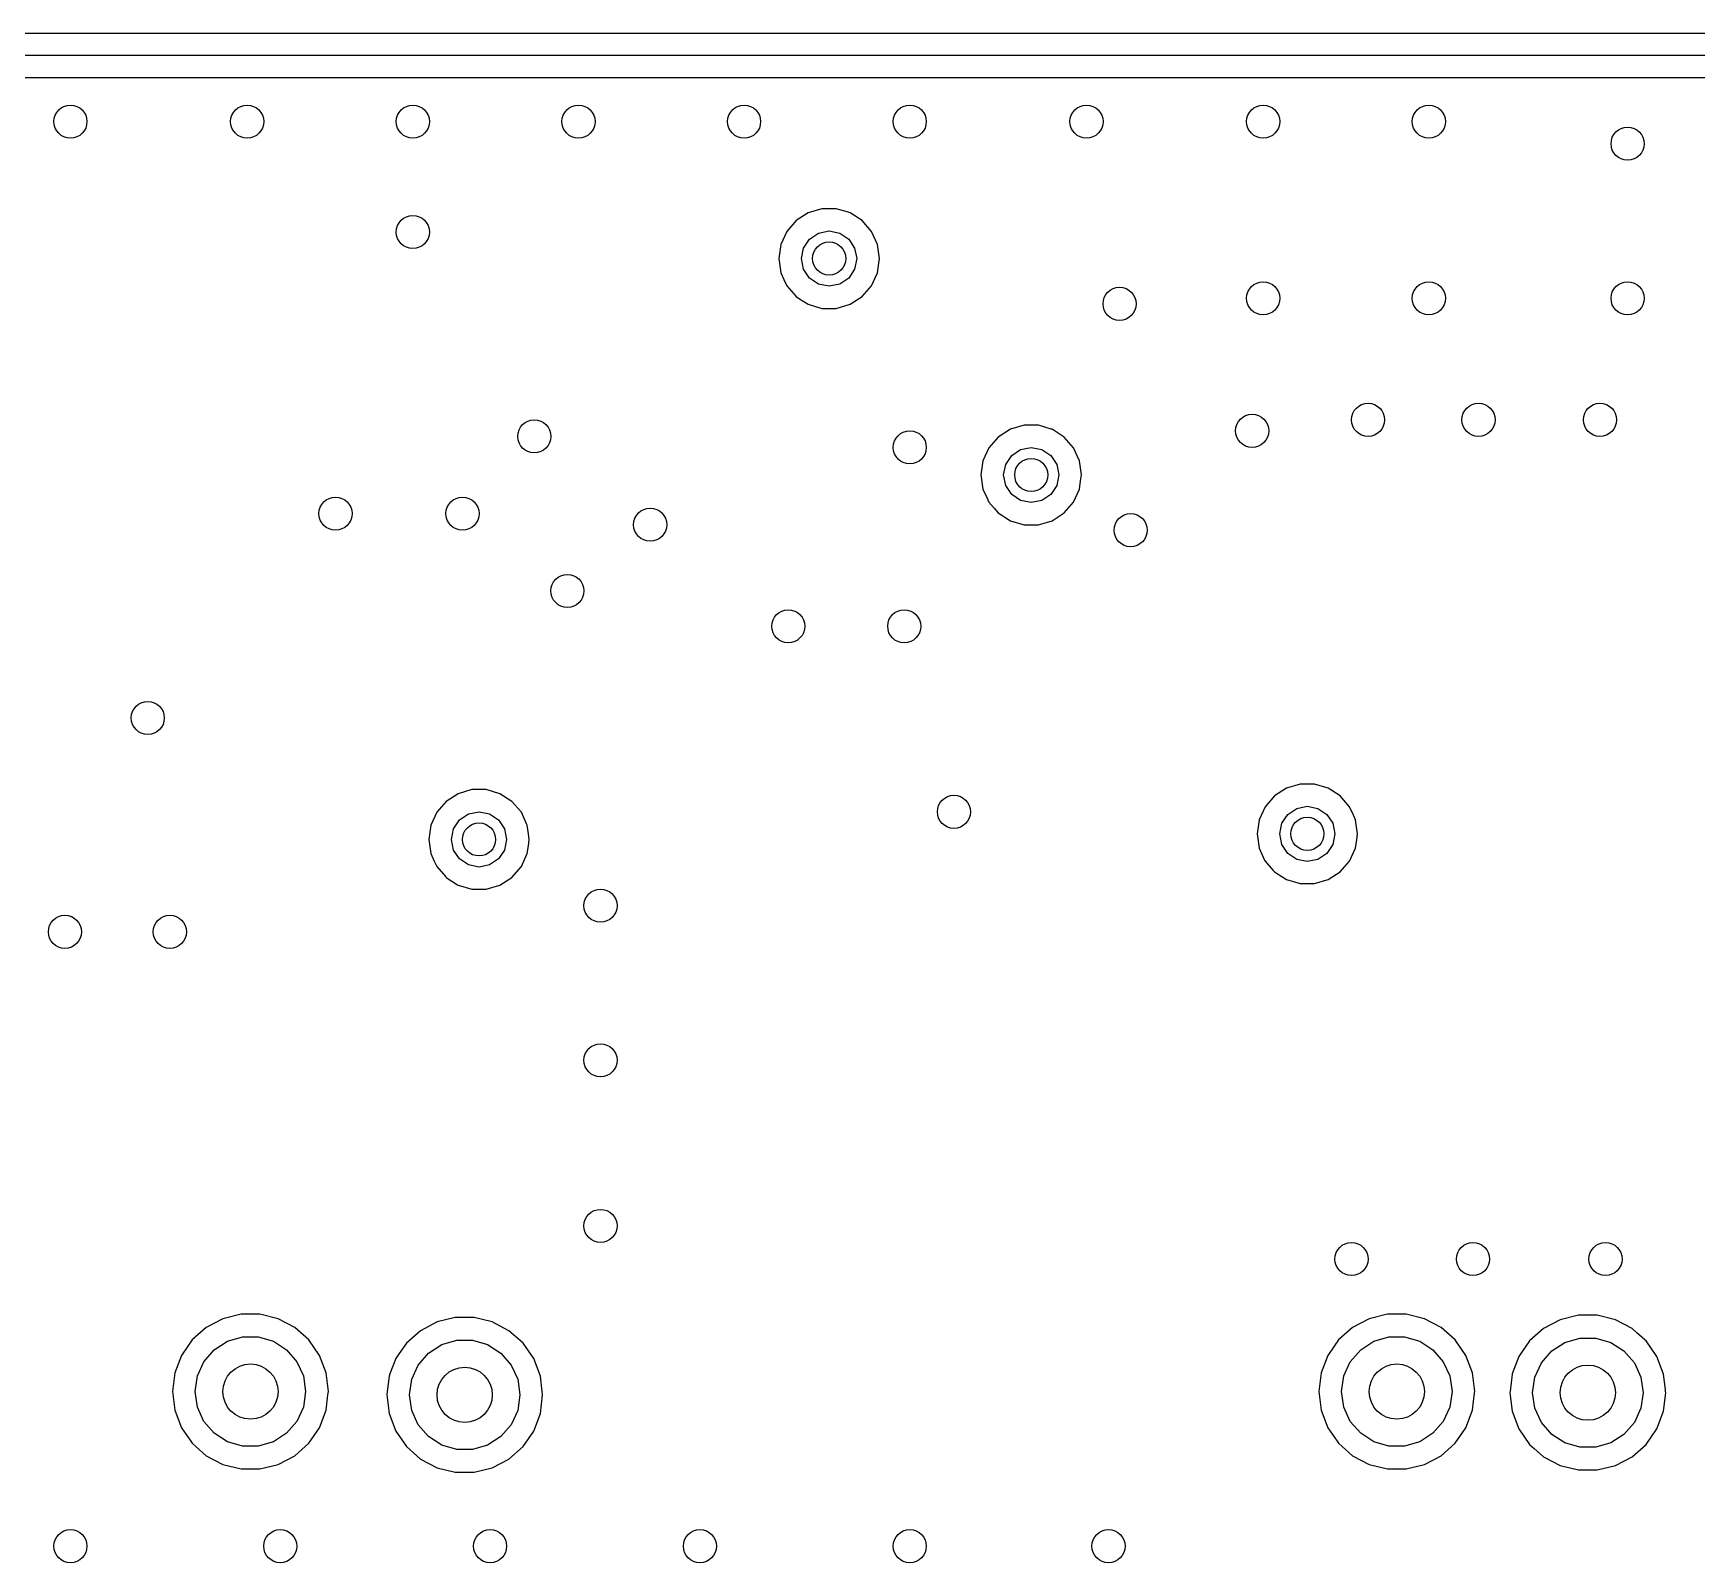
# Model space of a CAD drawing. Extents: x 100.3 to 185, y -144.7 to -85.3.
# Drawn here: x 123.76 to 138.83, y -123.75 to -109.9 of the extents above; entities that cross this region are included whole.
import ezdxf

# ---------------------------------------------------------------- set-up
doc = ezdxf.new("R2010")
doc.units = 0
doc.layers.add('BLACK', color=7, linetype='CONTINUOUS')

msp = doc.modelspace()

# ---------------------------------------------------------------- linework, layer by layer
at = {"layer": 'BLACK', "linetype": 'CONTINUOUS'}
for p, q in [((115.5, -109.9), (140.11, -109.9)), ((140.069, -110.1), (115.541, -110.1)), ((115.665, -110.3), (139.945, -110.3)), ((130.672, -111.596), (130.587, -111.694)), ((130.781, -111.526), (130.672, -111.596)), ((130.905, -111.49), (130.781, -111.526)), ((130.781, -111.526), (130.781, -111.526)), ((131.035, -111.49), (130.905, -111.49)), ((130.905, -111.49), (130.905, -111.49)), ((131.132, -111.518), (131.035, -111.49)), ((131.035, -111.49), (131.035, -111.49)), ((131.159, -111.526), (131.132, -111.518)), ((131.268, -111.596), (131.159, -111.526)), ((131.159, -111.526), (131.159, -111.526)), ((131.159, -111.526), (131.159, -111.526)), ((131.353, -111.694), (131.268, -111.596)), ((131.268, -111.596), (131.268, -111.596)), ((131.268, -111.596), (131.268, -111.596)), ((130.587, -111.694), (130.534, -111.812)), ((130.793, -111.764), (130.875, -111.709)), ((130.875, -111.709), (130.97, -111.69)), ((130.97, -111.69), (131.066, -111.709)), ((131.066, -111.709), (131.147, -111.764)), ((131.407, -111.812), (131.353, -111.694)), ((130.534, -111.812), (130.515, -111.94)), ((130.72, -111.94), (130.739, -111.845)), ((130.739, -111.845), (130.793, -111.764)), ((131.147, -111.764), (131.201, -111.845)), ((131.201, -111.845), (131.22, -111.94)), ((131.425, -111.94), (131.407, -111.812)), ((130.515, -111.94), (130.515, -111.94)), ((130.515, -111.94), (130.534, -112.069)), ((130.739, -112.036), (130.72, -111.94)), ((130.793, -112.117), (130.739, -112.036)), ((131.201, -112.036), (131.147, -112.117)), ((131.22, -111.94), (131.201, -112.036)), ((131.407, -112.069), (131.425, -111.94)), ((130.534, -112.069), (130.561, -112.129)), ((130.561, -112.129), (130.587, -112.186)), ((130.587, -112.186), (130.672, -112.284)), ((130.875, -112.171), (130.793, -112.117)), ((130.97, -112.19), (130.875, -112.171)), ((131.066, -112.171), (130.97, -112.19)), ((131.147, -112.117), (131.066, -112.171)), ((131.268, -112.284), (131.353, -112.186)), ((131.353, -112.186), (131.407, -112.069)), ((130.672, -112.284), (130.672, -112.284)), ((130.672, -112.284), (130.702, -112.304)), ((130.702, -112.304), (130.781, -112.354)), ((130.781, -112.354), (130.905, -112.391)), ((131.035, -112.391), (131.159, -112.354)), ((131.159, -112.354), (131.268, -112.284)), ((130.905, -112.391), (130.905, -112.391)), ((130.905, -112.391), (131.035, -112.391)), ((131.035, -112.391), (131.035, -112.391)), ((132.502, -113.556), (132.417, -113.654)), ((132.611, -113.486), (132.502, -113.556)), ((132.735, -113.45), (132.611, -113.486)), ((132.611, -113.486), (132.611, -113.486)), ((132.865, -113.45), (132.735, -113.45)), ((132.735, -113.45), (132.735, -113.45)), ((132.981, -113.484), (132.865, -113.45)), ((132.865, -113.45), (132.865, -113.45)), ((132.989, -113.486), (132.981, -113.484)), ((133.098, -113.556), (132.989, -113.486)), ((132.989, -113.486), (132.989, -113.486)), ((132.989, -113.486), (132.989, -113.486)), ((133.183, -113.654), (133.098, -113.556)), ((133.098, -113.556), (133.098, -113.556)), ((133.098, -113.556), (133.098, -113.556)), ((132.417, -113.654), (132.363, -113.772)), ((132.623, -113.723), (132.704, -113.669)), ((132.704, -113.669), (132.8, -113.65)), ((132.8, -113.65), (132.896, -113.669)), ((132.896, -113.669), (132.977, -113.723)), ((133.237, -113.772), (133.183, -113.654)), ((133.183, -113.654), (133.183, -113.654)), ((132.363, -113.772), (132.345, -113.9)), ((132.55, -113.9), (132.569, -113.804)), ((132.569, -113.804), (132.623, -113.723)), ((132.977, -113.723), (133.031, -113.804)), ((133.031, -113.804), (133.05, -113.9)), ((133.255, -113.9), (133.237, -113.772)), ((132.345, -113.9), (132.345, -113.9)), ((132.345, -113.9), (132.363, -114.028)), ((132.569, -113.996), (132.55, -113.9)), ((132.623, -114.077), (132.569, -113.996)), ((133.031, -113.996), (132.977, -114.077)), ((133.05, -113.9), (133.031, -113.996)), ((133.237, -114.028), (133.247, -113.954)), ((133.247, -113.954), (133.255, -113.9)), ((133.255, -113.9), (133.255, -113.9)), ((132.363, -114.028), (132.398, -114.105)), ((132.398, -114.105), (132.417, -114.146)), ((132.417, -114.146), (132.464, -114.2)), ((132.704, -114.131), (132.623, -114.077)), ((132.8, -114.15), (132.704, -114.131)), ((132.896, -114.131), (132.8, -114.15)), ((132.977, -114.077), (132.896, -114.131)), ((133.098, -114.244), (133.183, -114.146)), ((133.183, -114.146), (133.237, -114.028)), ((132.464, -114.2), (132.502, -114.244)), ((132.502, -114.244), (132.611, -114.314)), ((132.611, -114.314), (132.611, -114.314)), ((132.611, -114.314), (132.735, -114.35)), ((132.865, -114.35), (132.989, -114.314)), ((132.989, -114.314), (133.098, -114.244)), ((132.735, -114.35), (132.735, -114.35)), ((132.735, -114.35), (132.865, -114.35)), ((132.865, -114.35), (132.865, -114.35)), ((135.235, -116.7), (135.111, -116.736)), ((135.365, -116.7), (135.235, -116.7)), ((135.235, -116.7), (135.235, -116.7)), ((135.489, -116.736), (135.365, -116.7)), ((135.365, -116.7), (135.365, -116.7)), ((127.502, -116.856), (127.417, -116.954)), ((127.611, -116.786), (127.502, -116.856)), ((127.735, -116.749), (127.611, -116.786)), ((127.611, -116.786), (127.611, -116.786)), ((127.865, -116.749), (127.735, -116.749)), ((127.735, -116.749), (127.735, -116.749)), ((127.989, -116.786), (127.865, -116.749)), ((127.865, -116.749), (127.865, -116.749)), ((128.098, -116.856), (127.989, -116.786)), ((127.989, -116.786), (127.989, -116.786)), ((127.989, -116.786), (127.989, -116.786)), ((127.989, -116.786), (127.989, -116.786)), ((128.183, -116.954), (128.098, -116.856)), ((128.098, -116.856), (128.098, -116.856)), ((128.098, -116.856), (128.098, -116.856)), ((135.002, -116.806), (134.917, -116.904)), ((135.111, -116.736), (135.002, -116.806)), ((135.111, -116.736), (135.111, -116.736)), ((135.598, -116.806), (135.489, -116.736)), ((135.489, -116.736), (135.489, -116.736)), ((135.489, -116.736), (135.489, -116.736)), ((135.489, -116.736), (135.489, -116.736)), ((135.683, -116.904), (135.598, -116.806)), ((135.598, -116.806), (135.598, -116.806)), ((135.598, -116.806), (135.598, -116.806)), ((127.417, -116.954), (127.363, -117.072)), ((127.569, -117.104), (127.623, -117.023)), ((127.623, -117.023), (127.704, -116.969)), ((127.704, -116.969), (127.8, -116.95)), ((127.8, -116.95), (127.896, -116.969)), ((127.896, -116.969), (127.977, -117.023)), ((127.977, -117.023), (128.031, -117.104)), ((128.231, -117.06), (128.183, -116.954)), ((134.863, -117.022), (134.845, -117.15)), ((134.917, -116.904), (134.863, -117.022)), ((135.069, -117.054), (135.123, -116.973)), ((135.123, -116.973), (135.204, -116.919)), ((135.204, -116.919), (135.3, -116.9)), ((135.3, -116.9), (135.396, -116.919)), ((135.396, -116.919), (135.477, -116.973)), ((135.477, -116.973), (135.531, -117.054)), ((135.718, -116.981), (135.683, -116.904)), ((135.737, -117.022), (135.718, -116.981)), ((135.755, -117.15), (135.737, -117.022)), ((127.363, -117.072), (127.345, -117.2)), ((127.55, -117.2), (127.569, -117.104)), ((128.031, -117.104), (128.05, -117.2)), ((128.237, -117.072), (128.231, -117.06)), ((128.248, -117.15), (128.237, -117.072)), ((128.255, -117.2), (128.248, -117.15)), ((134.845, -117.15), (134.845, -117.15)), ((134.845, -117.15), (134.863, -117.278)), ((135.05, -117.15), (135.069, -117.054)), ((135.069, -117.246), (135.05, -117.15)), ((135.531, -117.054), (135.55, -117.15)), ((135.55, -117.15), (135.531, -117.246)), ((135.748, -117.2), (135.755, -117.15)), ((135.755, -117.15), (135.755, -117.15)), ((127.345, -117.2), (127.345, -117.2)), ((127.345, -117.2), (127.363, -117.328)), ((127.363, -117.328), (127.394, -117.396)), ((127.569, -117.296), (127.55, -117.2)), ((127.623, -117.377), (127.569, -117.296)), ((128.031, -117.296), (127.977, -117.377)), ((128.05, -117.2), (128.031, -117.296)), ((128.183, -117.446), (128.237, -117.328)), ((128.237, -117.328), (128.247, -117.259)), ((128.247, -117.259), (128.255, -117.2)), ((128.255, -117.2), (128.255, -117.2)), ((134.863, -117.278), (134.913, -117.387)), ((135.123, -117.327), (135.069, -117.246)), ((135.204, -117.381), (135.123, -117.327)), ((135.477, -117.327), (135.396, -117.381)), ((135.531, -117.246), (135.477, -117.327)), ((135.683, -117.396), (135.737, -117.278)), ((135.737, -117.278), (135.748, -117.2)), ((127.394, -117.396), (127.417, -117.446)), ((127.417, -117.446), (127.498, -117.539)), ((127.704, -117.431), (127.623, -117.377)), ((127.8, -117.45), (127.704, -117.431)), ((127.896, -117.431), (127.8, -117.45)), ((127.977, -117.377), (127.896, -117.431)), ((128.098, -117.544), (128.183, -117.446)), ((134.913, -117.387), (134.917, -117.396)), ((134.917, -117.396), (134.992, -117.482)), ((134.992, -117.482), (135.002, -117.494)), ((135.3, -117.4), (135.204, -117.381)), ((135.396, -117.381), (135.3, -117.4)), ((135.598, -117.494), (135.683, -117.396)), ((127.498, -117.539), (127.502, -117.544)), ((127.502, -117.544), (127.606, -117.611)), ((127.606, -117.611), (127.611, -117.614)), ((127.611, -117.614), (127.735, -117.65)), ((127.865, -117.65), (127.989, -117.614)), ((127.989, -117.614), (128.098, -117.544)), ((135.002, -117.494), (135.111, -117.564)), ((135.111, -117.564), (135.111, -117.564)), ((135.111, -117.564), (135.235, -117.6)), ((135.235, -117.6), (135.235, -117.6)), ((135.235, -117.6), (135.365, -117.6)), ((135.365, -117.6), (135.489, -117.564)), ((135.365, -117.6), (135.365, -117.6)), ((135.489, -117.564), (135.598, -117.494)), ((127.735, -117.65), (127.735, -117.65)), ((127.735, -117.65), (127.865, -117.65)), ((127.865, -117.65), (127.865, -117.65)), ((125.48, -121.54), (125.329, -121.619)), ((125.645, -121.499), (125.48, -121.54)), ((125.815, -121.499), (125.645, -121.499)), ((125.645, -121.499), (125.645, -121.499)), ((125.98, -121.54), (125.815, -121.499)), ((125.815, -121.499), (125.815, -121.499)), ((126.131, -121.619), (125.98, -121.54)), ((125.98, -121.54), (125.98, -121.54)), ((125.98, -121.54), (125.98, -121.54)), ((127.585, -121.529), (127.42, -121.57)), ((127.755, -121.529), (127.585, -121.529)), ((127.585, -121.529), (127.585, -121.529)), ((127.92, -121.57), (127.755, -121.529)), ((127.755, -121.529), (127.755, -121.529)), ((135.86, -121.54), (135.709, -121.619)), ((136.025, -121.499), (135.86, -121.54)), ((136.195, -121.499), (136.025, -121.499)), ((136.025, -121.499), (136.025, -121.499)), ((136.36, -121.54), (136.195, -121.499)), ((136.195, -121.499), (136.195, -121.499)), ((136.511, -121.619), (136.36, -121.54)), ((136.36, -121.54), (136.36, -121.54)), ((136.36, -121.54), (136.36, -121.54)), ((137.59, -121.55), (137.439, -121.629)), ((137.755, -121.509), (137.59, -121.55)), ((137.925, -121.509), (137.755, -121.509)), ((137.755, -121.509), (137.755, -121.509)), ((138.09, -121.55), (137.925, -121.509)), ((137.925, -121.509), (137.925, -121.509)), ((138.241, -121.629), (138.09, -121.55)), ((138.09, -121.55), (138.09, -121.55)), ((138.09, -121.55), (138.09, -121.55)), ((125.329, -121.619), (125.202, -121.732)), ((125.522, -121.745), (125.659, -121.705)), ((125.659, -121.705), (125.801, -121.705)), ((125.801, -121.705), (125.938, -121.745)), ((126.258, -121.732), (126.131, -121.619)), ((127.269, -121.649), (127.142, -121.762)), ((127.42, -121.57), (127.269, -121.649)), ((128.071, -121.649), (127.92, -121.57)), ((127.92, -121.57), (127.92, -121.57)), ((127.92, -121.57), (127.92, -121.57)), ((128.176, -121.742), (128.071, -121.649)), ((128.071, -121.649), (128.071, -121.649)), ((135.709, -121.619), (135.582, -121.732)), ((135.902, -121.745), (136.039, -121.705)), ((136.039, -121.705), (136.181, -121.705)), ((136.181, -121.705), (136.318, -121.745)), ((136.638, -121.732), (136.511, -121.619)), ((137.439, -121.629), (137.312, -121.742)), ((138.283, -121.667), (138.241, -121.629)), ((138.357, -121.732), (138.283, -121.667)), ((125.162, -121.789), (125.105, -121.872)), ((125.202, -121.732), (125.162, -121.789)), ((125.202, -121.732), (125.202, -121.732)), ((125.309, -121.93), (125.403, -121.822)), ((125.403, -121.822), (125.522, -121.745)), ((125.938, -121.745), (126.057, -121.822)), ((126.057, -121.822), (126.151, -121.93)), ((126.355, -121.872), (126.258, -121.732)), ((127.142, -121.762), (127.077, -121.856)), ((127.142, -121.762), (127.142, -121.762)), ((127.249, -121.96), (127.343, -121.852)), ((127.343, -121.852), (127.462, -121.775)), ((127.462, -121.775), (127.599, -121.735)), ((127.599, -121.735), (127.741, -121.735)), ((127.741, -121.735), (127.878, -121.775)), ((127.878, -121.775), (127.997, -121.852)), ((127.997, -121.852), (128.091, -121.96)), ((128.198, -121.762), (128.176, -121.742)), ((128.295, -121.902), (128.198, -121.762)), ((135.542, -121.789), (135.485, -121.872)), ((135.582, -121.732), (135.542, -121.789)), ((135.582, -121.732), (135.582, -121.732)), ((135.689, -121.93), (135.783, -121.822)), ((135.783, -121.822), (135.902, -121.745)), ((136.318, -121.745), (136.437, -121.822)), ((136.437, -121.822), (136.531, -121.93)), ((136.735, -121.872), (136.638, -121.732)), ((137.312, -121.742), (137.233, -121.856)), ((137.312, -121.742), (137.312, -121.742)), ((137.419, -121.94), (137.513, -121.832)), ((137.513, -121.832), (137.632, -121.755)), ((137.632, -121.755), (137.769, -121.715)), ((137.769, -121.715), (137.911, -121.715)), ((137.911, -121.715), (138.048, -121.755)), ((138.048, -121.755), (138.167, -121.832)), ((138.167, -121.832), (138.261, -121.94)), ((138.368, -121.742), (138.357, -121.732)), ((138.465, -121.882), (138.368, -121.742)), ((125.105, -121.872), (125.045, -122.031)), ((125.25, -122.059), (125.309, -121.93)), ((126.151, -121.93), (126.21, -122.059)), ((126.415, -122.031), (126.355, -121.872)), ((127.045, -121.902), (126.993, -122.04)), ((127.077, -121.856), (127.045, -121.902)), ((127.19, -122.089), (127.249, -121.96)), ((128.091, -121.96), (128.15, -122.089)), ((128.355, -122.061), (128.295, -121.902)), ((135.485, -121.872), (135.425, -122.031)), ((135.63, -122.059), (135.689, -121.93)), ((136.531, -121.93), (136.59, -122.059)), ((136.795, -122.031), (136.735, -121.872)), ((137.215, -121.882), (137.155, -122.04)), ((137.233, -121.856), (137.215, -121.882)), ((137.36, -122.069), (137.419, -121.94)), ((138.261, -121.94), (138.32, -122.069)), ((138.525, -122.041), (138.465, -121.882)), ((125.045, -122.031), (125.024, -122.2)), ((125.23, -122.2), (125.25, -122.059)), ((126.21, -122.059), (126.23, -122.2)), ((126.436, -122.2), (126.415, -122.031)), ((126.985, -122.061), (126.968, -122.2)), ((126.993, -122.04), (126.985, -122.061)), ((127.17, -122.23), (127.19, -122.089)), ((128.15, -122.089), (128.17, -122.23)), ((128.372, -122.2), (128.355, -122.061)), ((135.425, -122.031), (135.404, -122.2)), ((135.61, -122.2), (135.63, -122.059)), ((136.59, -122.059), (136.61, -122.2)), ((136.816, -122.2), (136.795, -122.031)), ((137.155, -122.041), (137.136, -122.2)), ((137.155, -122.04), (137.155, -122.041)), ((137.34, -122.21), (137.36, -122.069)), ((138.32, -122.069), (138.34, -122.21)), ((138.542, -122.18), (138.525, -122.041)), ((125.024, -122.2), (125.045, -122.369)), ((125.25, -122.341), (125.23, -122.2)), ((126.23, -122.2), (126.21, -122.341)), ((126.415, -122.369), (126.432, -122.23)), ((126.432, -122.23), (126.436, -122.2)), ((126.968, -122.2), (126.964, -122.23)), ((126.964, -122.23), (126.985, -122.399)), ((127.19, -122.371), (127.17, -122.23)), ((128.17, -122.23), (128.15, -122.371)), ((128.355, -122.399), (128.376, -122.23)), ((128.376, -122.23), (128.372, -122.2)), ((135.404, -122.2), (135.425, -122.369)), ((135.63, -122.341), (135.61, -122.2)), ((136.61, -122.2), (136.59, -122.341)), ((136.795, -122.369), (136.814, -122.21)), ((136.814, -122.21), (136.816, -122.2)), ((137.136, -122.2), (137.134, -122.21)), ((137.134, -122.21), (137.155, -122.379)), ((137.36, -122.351), (137.34, -122.21)), ((138.34, -122.21), (138.32, -122.351)), ((138.525, -122.379), (138.546, -122.21)), ((138.544, -122.2), (138.542, -122.18)), ((138.546, -122.21), (138.544, -122.2)), ((125.045, -122.369), (125.105, -122.528)), ((125.309, -122.47), (125.25, -122.341)), ((126.21, -122.341), (126.151, -122.47)), ((126.355, -122.528), (126.415, -122.369)), ((126.985, -122.399), (127.045, -122.558)), ((127.249, -122.5), (127.19, -122.371)), ((128.15, -122.371), (128.091, -122.5)), ((128.295, -122.558), (128.355, -122.399)), ((135.425, -122.369), (135.485, -122.528)), ((135.689, -122.47), (135.63, -122.341)), ((136.59, -122.341), (136.531, -122.47)), ((136.735, -122.528), (136.795, -122.369)), ((137.155, -122.379), (137.215, -122.538)), ((137.419, -122.48), (137.36, -122.351)), ((138.32, -122.351), (138.261, -122.48)), ((138.465, -122.538), (138.525, -122.379)), ((125.105, -122.528), (125.19, -122.65)), ((125.403, -122.578), (125.309, -122.47)), ((125.522, -122.655), (125.403, -122.578)), ((126.057, -122.578), (125.938, -122.655)), ((126.151, -122.47), (126.057, -122.578)), ((126.258, -122.668), (126.355, -122.528)), ((127.045, -122.558), (127.142, -122.698)), ((127.343, -122.608), (127.249, -122.5)), ((127.462, -122.685), (127.343, -122.608)), ((127.997, -122.608), (127.878, -122.685)), ((128.091, -122.5), (127.997, -122.608)), ((128.198, -122.698), (128.295, -122.558)), ((135.485, -122.528), (135.57, -122.65)), ((135.783, -122.578), (135.689, -122.47)), ((135.902, -122.655), (135.783, -122.578)), ((136.437, -122.578), (136.318, -122.655)), ((136.531, -122.47), (136.437, -122.578)), ((136.638, -122.668), (136.735, -122.528)), ((137.215, -122.538), (137.312, -122.678)), ((137.513, -122.588), (137.419, -122.48)), ((137.632, -122.665), (137.513, -122.588)), ((138.167, -122.588), (138.048, -122.665)), ((138.261, -122.48), (138.167, -122.588)), ((138.368, -122.678), (138.465, -122.538)), ((125.19, -122.65), (125.202, -122.668)), ((125.202, -122.668), (125.202, -122.668)), ((125.202, -122.668), (125.234, -122.696)), ((125.234, -122.696), (125.329, -122.781)), ((125.659, -122.695), (125.522, -122.655)), ((125.801, -122.695), (125.659, -122.695)), ((125.938, -122.655), (125.801, -122.695)), ((126.131, -122.781), (126.258, -122.668)), ((127.142, -122.698), (127.269, -122.811)), ((127.599, -122.725), (127.462, -122.685)), ((127.741, -122.725), (127.599, -122.725)), ((127.878, -122.685), (127.741, -122.725)), ((128.071, -122.811), (128.198, -122.698)), ((135.57, -122.65), (135.582, -122.668)), ((135.582, -122.668), (135.582, -122.668)), ((135.582, -122.668), (135.614, -122.696)), ((135.614, -122.696), (135.709, -122.781)), ((136.039, -122.695), (135.902, -122.655)), ((136.181, -122.695), (136.039, -122.695)), ((136.318, -122.655), (136.181, -122.695)), ((136.511, -122.781), (136.638, -122.668)), ((137.312, -122.678), (137.312, -122.678)), ((137.312, -122.678), (137.354, -122.716)), ((137.354, -122.716), (137.439, -122.791)), ((137.769, -122.705), (137.632, -122.665)), ((137.911, -122.705), (137.769, -122.705)), ((138.048, -122.665), (137.911, -122.705)), ((138.241, -122.791), (138.368, -122.678)), ((125.329, -122.781), (125.48, -122.86)), ((125.48, -122.86), (125.645, -122.9)), ((125.645, -122.9), (125.645, -122.9)), ((125.645, -122.9), (125.815, -122.9)), ((125.815, -122.9), (125.98, -122.86)), ((125.815, -122.9), (125.815, -122.9)), ((125.98, -122.86), (126.131, -122.781)), ((127.269, -122.811), (127.42, -122.89)), ((127.42, -122.89), (127.585, -122.93)), ((127.755, -122.93), (127.92, -122.89)), ((127.92, -122.89), (128.071, -122.811)), ((135.709, -122.781), (135.86, -122.86)), ((135.86, -122.86), (136.025, -122.9)), ((136.025, -122.9), (136.025, -122.9)), ((136.025, -122.9), (136.195, -122.9)), ((136.195, -122.9), (136.36, -122.86)), ((136.195, -122.9), (136.195, -122.9)), ((136.36, -122.86), (136.511, -122.781)), ((137.439, -122.791), (137.59, -122.87)), ((137.59, -122.87), (137.755, -122.91)), ((137.755, -122.91), (137.755, -122.91)), ((137.755, -122.91), (137.925, -122.91)), ((137.925, -122.91), (138.09, -122.87)), ((137.925, -122.91), (137.925, -122.91)), ((138.09, -122.87), (138.241, -122.791)), ((127.585, -122.93), (127.585, -122.93)), ((127.585, -122.93), (127.755, -122.93)), ((127.755, -122.93), (127.755, -122.93))]:
    msp.add_line(p, q, dxfattribs=at)
at = {"layer": 'BLACK'}
for centre, radius in [((124.1, -110.7), 0.15), ((125.7, -110.7), 0.15), ((127.2, -110.7), 0.15), ((128.7, -110.7), 0.15), ((130.2, -110.7), 0.15), ((131.7, -110.7), 0.15), ((133.3, -110.7), 0.15), ((134.9, -110.7), 0.15), ((136.4, -110.7), 0.15), ((138.2, -110.9), 0.15), ((127.2, -111.7), 0.15), ((130.97, -111.94), 0.15), ((133.6, -112.35), 0.15), ((134.9, -112.3), 0.15), ((136.4, -112.3), 0.15), ((138.2, -112.3), 0.15), ((135.85, -113.4), 0.15), ((136.85, -113.4), 0.15), ((137.95, -113.4), 0.15), ((128.3, -113.55), 0.15), ((134.8, -113.5), 0.15), ((131.7, -113.65), 0.15), ((132.8, -113.9), 0.15), ((126.5, -114.25), 0.15), ((127.65, -114.25), 0.15), ((129.35, -114.35), 0.15), ((133.7, -114.4), 0.15), ((128.6, -114.95), 0.15), ((130.6, -115.27), 0.15), ((131.65, -115.27), 0.15), ((124.8, -116.1), 0.15), ((132.1, -116.95), 0.15), ((135.3, -117.15), 0.15), ((127.8, -117.2), 0.15), ((128.9, -117.8), 0.15), ((124.05, -118.037), 0.15), ((125, -118.037), 0.15), ((128.9, -119.2), 0.15), ((128.9, -120.7), 0.15), ((135.7, -121), 0.15), ((136.8, -121), 0.15), ((138, -121), 0.15), ((125.73, -122.2), 0.25), ((127.67, -122.23), 0.25), ((136.11, -122.2), 0.25), ((137.84, -122.21), 0.25), ((124.1, -123.6), 0.15), ((126, -123.6), 0.15), ((127.9, -123.6), 0.15), ((129.8, -123.6), 0.15), ((131.7, -123.6), 0.15), ((133.5, -123.6), 0.15)]:
    msp.add_circle(centre, radius, dxfattribs=at)

doc.saveas('drawing.dxf')
